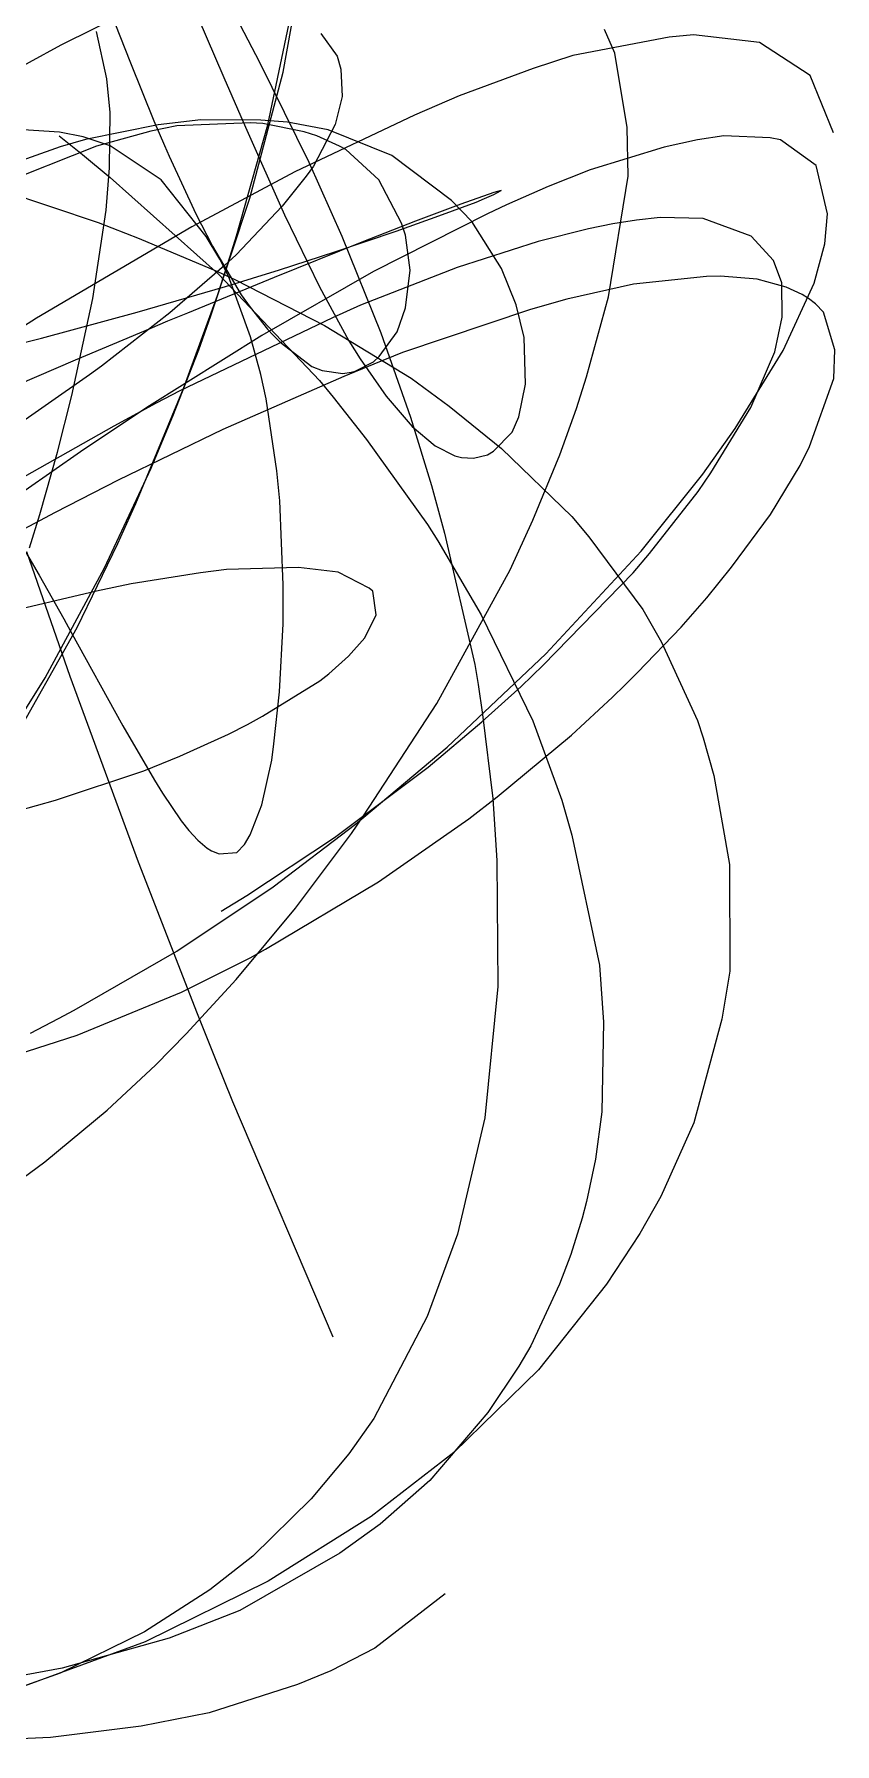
# Model space of a CAD drawing. Header units: metres. Extents: x -233 to 379, y -58 to 1087.
# Drawn here: x -14.63 to -1.72, y -22.49 to 5.09 of the extents above; entities that cross this region are included whole.
import ezdxf

# ---------------------------------------------------------------- set-up
doc = ezdxf.new("R2010")
doc.units = ezdxf.units.M

msp = doc.modelspace()

# ---------------------------------------------------------------- linework, layer by layer
for p, q in [((-13.489, 5.684, -1354.122), (-13.078, 4.631, -1355.782)), ((-12.127, 5.687, -1356.472), (-11.572, 4.393, -1358.216)), ((-10.865, 3.633, -1371.391), (-10.435, 5.685, -1372.253)), ((-10.616, 4.484, -1372.03), (-10.414, 5.582, -1372.553)), ((-13.126, 5.45, -1379.058), (-14.201, 4.916, -1379.1)), ((-11.439, 5.486, -1372.913), (-10.998, 4.645, -1373.603)), ((-13.456, 4.375, -1378.126), (-13.627, 5.139, -1378.833)), ((-10.008, 5.104, -1366.557), (-9.747, 4.739, -1366.722)), ((-4.39, 5.045, -1373.812), (-5.943, 4.748, -1373.749)), ((-5.269, 4.787, -1375.694), (-5.436, 5.172, -1376.007)), ((-3.999, 5.084, -1373.813), (-4.39, 5.045, -1373.812)), ((-2.934, 4.96, -1373.719), (-3.999, 5.084, -1373.813)), ((-14.201, 4.916, -1379.1), (-15.294, 4.32, -1379.098)), ((-9.747, 4.739, -1366.722), (-9.685, 4.53, -1366.751)), ((-5.943, 4.748, -1373.749), (-6.586, 4.542, -1373.686)), ((-5.067, 3.586, -1374.822), (-5.269, 4.787, -1375.694)), ((-2.117, 4.425, -1373.461), (-2.934, 4.96, -1373.719)), ((-13.078, 4.631, -1355.782), (-12.698, 3.694, -1357.278)), ((-11.15, 2.446, -1371.003), (-10.616, 4.484, -1372.03)), ((-10.998, 4.645, -1373.603), (-10.203, 3.03, -1374.773)), ((-9.685, 4.53, -1366.751), (-9.662, 4.087, -1366.734)), ((-6.586, 4.542, -1373.686), (-7.777, 4.098, -1373.541)), ((-1.741, 3.502, -1373.05), (-2.117, 4.425, -1373.461)), ((-13.405, 3.832, -1377.647), (-13.456, 4.375, -1378.126)), ((-11.572, 4.393, -1358.216), (-11.225, 3.593, -1359.283)), ((-9.662, 4.087, -1366.734), (-9.778, 3.639, -1366.62)), ((-7.777, 4.098, -1373.541), (-8.499, 3.788, -1373.432)), ((-12.629, 3.632, -1376.793), (-13.803, 3.397, -1376.95)), ((-13.415, 2.937, -1376.877), (-13.405, 3.832, -1377.647)), ((-12.33, 3.615, -1376.897), (-12.749, 3.528, -1377.013)), ((-12.698, 3.694, -1357.278), (-12.529, 3.3, -1357.925)), ((-11.941, 3.71, -1376.678), (-12.629, 3.632, -1376.793)), ((-11.145, 3.665, -1376.426), (-12.33, 3.615, -1376.897)), ((-10.976, 3.709, -1376.473), (-11.941, 3.71, -1376.678)), ((-11.37, 1.843, -1370.574), (-10.865, 3.633, -1371.391)), ((-11.225, 3.593, -1359.283), (-10.594, 2.181, -1361.185)), ((-10.945, 3.655, -1376.333), (-11.145, 3.665, -1376.426)), ((-10.544, 3.672, -1376.367), (-10.976, 3.709, -1376.473)), ((-10.276, 3.52, -1375.938), (-10.945, 3.655, -1376.333)), ((-9.892, 3.55, -1376.179), (-10.544, 3.672, -1376.367)), ((-8.499, 3.788, -1373.432), (-10.427, 2.875, -1373.098)), ((-9.778, 3.639, -1366.62), (-10.124, 2.966, -1366.335)), ((-14.223, 3.512, -1378.175), (-14.974, 3.563, -1378.625)), ((-14.227, 3.456, -1372.989), (-13.851, 3.153, -1373.191)), ((-13.839, 3.437, -1377.916), (-14.223, 3.512, -1378.175)), ((-13.803, 3.397, -1376.95), (-14.213, 3.276, -1376.99)), ((-13.407, 3.294, -1377.588), (-13.839, 3.437, -1377.916)), ((-12.749, 3.528, -1377.013), (-13.626, 3.286, -1377.216)), ((-10.07, 3.456, -1375.798), (-10.276, 3.52, -1375.938)), ((-9.705, 3.289, -1375.499), (-10.07, 3.456, -1375.798)), ((-8.863, 3.139, -1375.78), (-9.892, 3.55, -1376.179)), ((-5.055, 2.804, -1374.289), (-5.067, 3.586, -1374.822)), ((-3.936, 3.39, -1374.614), (-4.474, 3.271, -1374.518)), ((-3.51, 3.452, -1374.677), (-3.936, 3.39, -1374.614)), ((-2.763, 3.42, -1374.735), (-3.51, 3.452, -1374.677)), ((-2.596, 3.391, -1374.739), (-2.763, 3.42, -1374.735)), ((-2.024, 2.975, -1374.629), (-2.596, 3.391, -1374.739)), ((-14.213, 3.276, -1376.99), (-15.881, 2.682, -1377.116)), ((-13.626, 3.286, -1377.216), (-15.427, 2.571, -1377.493)), ((-13.851, 3.153, -1373.191), (-13.404, 2.781, -1373.422)), ((-12.584, 2.744, -1376.793), (-13.407, 3.294, -1377.588)), ((-12.529, 3.3, -1357.925), (-12.451, 3.124, -1358.22)), ((-12.451, 3.124, -1358.22), (-12.025, 2.197, -1359.814)), ((-9.605, 3.234, -1375.41), (-9.705, 3.289, -1375.499)), ((-9.075, 2.744, -1374.719), (-9.605, 3.234, -1375.41)), ((-7.903, 2.412, -1375.213), (-8.863, 3.139, -1375.78)), ((-4.474, 3.271, -1374.518), (-5.665, 2.906, -1374.268)), ((-13.468, 2.255, -1376.291), (-13.415, 2.937, -1376.877)), ((-13.404, 2.781, -1373.422), (-11.656, 1.221, -1374.27)), ((-10.427, 2.875, -1373.098), (-12.086, 1.983, -1372.748)), ((-10.243, 2.802, -1366.244), (-10.631, 2.317, -1365.953)), ((-10.124, 2.966, -1366.335), (-10.243, 2.802, -1366.244)), ((-10.203, 3.03, -1374.773), (-9.672, 1.837, -1375.494)), ((-5.665, 2.906, -1374.268), (-6.345, 2.634, -1374.101)), ((-5.368, 0.858, -1373.038), (-5.055, 2.804, -1374.289)), ((-1.841, 2.196, -1374.322), (-2.024, 2.975, -1374.629)), ((-15.137, 2.571, -1367.29), (-13.599, 2.054, -1368.639)), ((-11.854, 1.83, -1375.806), (-12.584, 2.744, -1376.793)), ((-8.709, 2.047, -1373.791), (-9.075, 2.744, -1374.719)), ((-7.217, 2.537, -1370.47), (-7.748, 2.353, -1370.934)), ((-7.37, 2.441, -1368.961), (-7.217, 2.506, -1369.376)), ((-7.098, 2.57, -1370.123), (-7.217, 2.537, -1370.47)), ((-7.217, 2.506, -1369.376), (-7.098, 2.57, -1370.123)), ((-6.345, 2.634, -1374.101), (-7.012, 2.339, -1373.926)), ((-13.684, 0.827, -1375.029), (-13.468, 2.255, -1376.291)), ((-11.779, 0.547, -1369.965), (-11.15, 2.446, -1371.003)), ((-10.631, 2.317, -1365.953), (-11.374, 1.535, -1365.416)), ((-7.748, 2.353, -1370.934), (-8.484, 2.076, -1371.085)), ((-8.104, 2.161, -1367.69), (-7.506, 2.386, -1368.668)), ((-7.576, 2.069, -1374.958), (-7.903, 2.412, -1375.213)), ((-7.506, 2.386, -1368.668), (-7.37, 2.441, -1368.961)), ((-7.012, 2.339, -1373.926), (-7.32, 2.193, -1373.842)), ((-12.086, 1.983, -1372.748), (-14.593, 0.511, -1372.136)), ((-13.599, 2.054, -1368.639), (-12.938, 1.799, -1369.163)), ((-12.025, 2.197, -1359.814), (-11.752, 1.671, -1360.796)), ((-10.594, 2.181, -1361.185), (-10.031, 1.018, -1362.825)), ((-8.484, 2.076, -1371.085), (-9.346, 1.739, -1371.087)), ((-7.32, 2.193, -1373.842), (-9.16, 1.264, -1373.311)), ((-8.792, 1.916, -1366.738), (-8.104, 2.161, -1367.69)), ((-8.641, 1.849, -1373.524), (-8.709, 2.047, -1373.791)), ((-7.096, 1.311, -1374.388), (-7.576, 2.069, -1374.958)), ((-5.694, 1.953, -1372.74), (-6.506, 1.749, -1372.626)), ((-5.3, 2.033, -1372.787), (-5.694, 1.953, -1372.74)), ((-4.921, 2.093, -1372.824), (-5.3, 2.033, -1372.787)), ((-4.535, 2.134, -1372.853), (-4.921, 2.093, -1372.824)), ((-3.841, 2.118, -1372.863), (-4.535, 2.134, -1372.853)), ((-3.07, 1.834, -1372.75), (-3.841, 2.118, -1372.863)), ((-1.882, 1.71, -1374.11), (-1.841, 2.196, -1374.322)), ((-12.938, 1.799, -1369.163), (-11.673, 1.264, -1370.11)), ((-11.637, 1.466, -1375.448), (-11.854, 1.83, -1375.806)), ((-11.752, 1.671, -1360.796), (-11.29, 0.886, -1362.408)), ((-11.471, 1.513, -1370.418), (-11.37, 1.843, -1370.574)), ((-9.346, 1.739, -1371.087), (-10.762, 1.17, -1370.926)), ((-9.784, 1.581, -1365.505), (-8.792, 1.916, -1366.738)), ((-9.672, 1.837, -1375.494), (-9.041, 0.274, -1376.301)), ((-8.568, 1.287, -1372.716), (-8.641, 1.849, -1373.524)), ((-6.506, 1.749, -1372.626), (-7.811, 1.332, -1372.401)), ((-2.709, 1.441, -1372.569), (-3.07, 1.834, -1372.75)), ((-2.054, 1.078, -1373.813), (-1.882, 1.71, -1374.11)), ((-11.675, 0.88, -1370.111), (-11.471, 1.513, -1370.418)), ((-11.494, 1.188, -1375.186), (-11.637, 1.466, -1375.448)), ((-11.374, 1.535, -1365.416), (-11.562, 1.362, -1365.285)), ((-10.673, 1.294, -1364.463), (-9.784, 1.581, -1365.505)), ((-2.575, 1.08, -1372.393), (-2.709, 1.441, -1372.569)), ((-11.562, 1.362, -1365.285), (-12.441, 0.596, -1364.677)), ((-10.762, 1.17, -1370.926), (-12.157, 0.595, -1370.645)), ((-11.673, 1.264, -1370.11), (-11.386, 1.128, -1370.309)), ((-11.656, 1.221, -1374.27), (-10.029, -0.492, -1374.936)), ((-11.543, 1.024, -1363.481), (-10.673, 1.294, -1364.463)), ((-11.14, 0.211, -1374.315), (-11.494, 1.188, -1375.186)), ((-11.386, 1.128, -1370.309), (-9.949, 0.396, -1371.263)), ((-9.16, 1.264, -1373.311), (-10.959, 0.231, -1372.737)), ((-7.811, 1.332, -1372.401), (-9.367, 0.719, -1372.078)), ((-8.641, 0.678, -1371.684), (-8.568, 1.287, -1372.716)), ((-6.858, 0.728, -1373.92), (-7.096, 1.311, -1374.388)), ((-3.789, 1.183, -1374.769), (-4.965, 1.062, -1374.602)), ((-3.565, 1.19, -1374.794), (-3.789, 1.183, -1374.769)), ((-2.971, 1.141, -1374.83), (-3.565, 1.19, -1374.794)), ((-2.504, 1.014, -1374.82), (-2.971, 1.141, -1374.83)), ((-12.968, 0.608, -1361.919), (-11.543, 1.024, -1363.481)), ((-12.221, -0.625, -1369.327), (-11.675, 0.88, -1370.111)), ((-11.29, 0.886, -1362.408), (-11.149, 0.689, -1362.881)), ((-10.031, 1.018, -1362.825), (-9.555, 0.148, -1364.161)), ((-4.965, 1.062, -1374.602), (-6.041, 0.821, -1374.394)), ((-5.722, -0.436, -1372.224), (-5.368, 0.858, -1373.038)), ((-2.568, 0.526, -1372.109), (-2.575, 1.08, -1372.393)), ((-2.555, -0.011, -1373.253), (-2.054, 1.078, -1373.813)), ((-2.25, 0.894, -1374.792), (-2.504, 1.014, -1374.82)), ((-2.147, 0.83, -1374.773), (-2.25, 0.894, -1374.792)), ((-2.033, 0.741, -1374.745), (-2.147, 0.83, -1374.773)), ((-14.511, 0.189, -1360.264), (-12.968, 0.608, -1361.919)), ((-14.022, -0.738, -1373.546), (-13.684, 0.827, -1375.029)), ((-12.441, 0.596, -1364.677), (-13.544, -0.265, -1363.937)), ((-12.157, 0.595, -1370.645), (-12.479, 0.461, -1370.566)), ((-11.149, 0.689, -1362.881), (-10.868, 0.336, -1363.811)), ((-9.367, 0.719, -1372.078), (-9.819, 0.517, -1371.972)), ((-8.777, 0.291, -1370.876), (-8.641, 0.678, -1371.684)), ((-6.628, 0.651, -1374.263), (-8.691, -0.044, -1373.759)), ((-6.73, 0.201, -1373.455), (-6.858, 0.728, -1373.92)), ((-6.041, 0.821, -1374.394), (-6.628, 0.651, -1374.263)), ((-1.906, 0.606, -1374.696), (-2.033, 0.741, -1374.745)), ((-1.722, 0.003, -1374.431), (-1.906, 0.606, -1374.696)), ((-14.593, 0.511, -1372.136), (-16.081, -0.434, -1371.714)), ((-12.766, 0.341, -1370.493), (-13.969, -0.167, -1370.17)), ((-12.479, 0.461, -1370.566), (-12.766, 0.341, -1370.493)), ((-9.819, 0.517, -1371.972), (-12.282, -0.659, -1371.352)), ((-11.976, 0.002, -1369.655), (-11.779, 0.547, -1369.965)), ((-10.868, 0.336, -1363.811), (-10.774, 0.237, -1364.117)), ((-9.949, 0.396, -1371.263), (-8.553, -0.459, -1372.09)), ((-9.068, -0.106, -1369.672), (-8.777, 0.291, -1370.876)), ((-2.689, -0.03, -1371.811), (-2.568, 0.526, -1372.109)), ((-16.017, -0.191, -1358.663), (-14.511, 0.189, -1360.264)), ((-10.959, 0.231, -1372.737), (-12.811, -0.93, -1372.095)), ((-12.393, -1.068, -1369.015), (-11.976, 0.002, -1369.655)), ((-10.976, -0.398, -1373.784), (-11.14, 0.211, -1374.315)), ((-10.774, 0.237, -1364.117), (-10.661, 0.127, -1364.483)), ((-10.661, 0.127, -1364.483), (-10.155, -0.266, -1366.094)), ((-9.555, 0.148, -1364.161), (-9.373, -0.143, -1364.656)), ((-9.041, 0.274, -1376.301), (-8.561, -1.087, -1376.879)), ((-6.708, -0.554, -1372.633), (-6.73, 0.201, -1373.455)), ((-1.736, -0.463, -1374.203), (-1.722, 0.003, -1374.431)), ((-13.969, -0.167, -1370.17), (-16.021, -1.042, -1369.545)), ((-13.544, -0.265, -1363.937), (-13.736, -0.404, -1363.81)), ((-10.155, -0.266, -1366.094), (-9.984, -0.331, -1366.633)), ((-9.154, -0.229, -1373.631), (-9.639, -0.431, -1373.493)), ((-9.457, -0.341, -1368.32), (-9.157, -0.191, -1369.34)), ((-9.373, -0.143, -1364.656), (-8.956, -0.749, -1365.779)), ((-9.157, -0.191, -1369.34), (-9.068, -0.106, -1369.672)), ((-8.691, -0.044, -1373.759), (-9.154, -0.229, -1373.631)), ((-3.329, -1.266, -1372.542), (-2.555, -0.011, -1373.253)), ((-3.075, -0.929, -1371.297), (-2.689, -0.03, -1371.811)), ((-13.736, -0.404, -1363.81), (-15.232, -1.449, -1362.838)), ((-9.639, -0.431, -1373.493), (-11.586, -1.286, -1372.915)), ((-10.889, -0.788, -1373.448), (-10.976, -0.398, -1373.784)), ((-10.029, -0.492, -1374.936), (-9.807, -0.762, -1375.013)), ((-9.984, -0.331, -1366.633), (-9.653, -0.383, -1367.679)), ((-9.653, -0.383, -1367.679), (-9.517, -0.36, -1368.12)), ((-9.517, -0.36, -1368.12), (-9.457, -0.341, -1368.32)), ((-8.553, -0.459, -1372.09), (-7.938, -0.906, -1372.416)), ((-5.884, -0.946, -1371.905), (-5.722, -0.436, -1372.224)), ((-2.131, -1.561, -1373.589), (-1.736, -0.463, -1374.203)), ((-14.253, -1.648, -1372.626), (-14.022, -0.738, -1373.546)), ((-12.991, -2.478, -1368.248), (-12.221, -0.625, -1369.327)), ((-12.282, -0.659, -1371.352), (-12.663, -0.862, -1371.244)), ((-10.72, -1.95, -1372.429), (-10.889, -0.788, -1373.448)), ((-9.807, -0.762, -1375.013), (-9.269, -1.445, -1375.191)), ((-8.956, -0.749, -1365.779), (-8.536, -1.238, -1366.883)), ((-6.817, -1.079, -1371.868), (-6.708, -0.554, -1372.633)), ((-12.811, -0.93, -1372.095), (-13.883, -1.645, -1371.698)), ((-12.663, -0.862, -1371.244), (-13.344, -1.232, -1371.045)), ((-12.744, -1.907, -1368.486), (-12.393, -1.068, -1369.015)), ((-8.561, -1.087, -1376.879), (-8.222, -2.19, -1377.272)), ((-7.938, -0.906, -1372.416), (-7.096, -1.59, -1372.832)), ((-6.922, -1.329, -1371.399), (-6.817, -1.079, -1371.868)), ((-6.154, -1.694, -1371.436), (-5.884, -0.946, -1371.905)), ((-3.718, -1.983, -1370.647), (-3.075, -0.929, -1371.297)), ((-13.344, -1.232, -1371.045), (-15.162, -2.261, -1370.486)), ((-11.586, -1.286, -1372.915), (-13.273, -2.101, -1372.367)), ((-8.536, -1.238, -1366.883), (-8.163, -1.551, -1367.85)), ((-7.223, -1.637, -1370.404), (-6.922, -1.329, -1371.399)), ((-3.848, -2.004, -1372.097), (-3.329, -1.266, -1372.542)), ((-13.883, -1.645, -1371.698), (-16.093, -3.185, -1370.835)), ((-14.541, -2.656, -1371.527), (-14.253, -1.648, -1372.626)), ((-9.269, -1.445, -1375.191), (-8.286, -2.817, -1375.478)), ((-8.163, -1.551, -1367.85), (-7.85, -1.711, -1368.663)), ((-7.321, -1.696, -1370.11), (-7.223, -1.637, -1370.404)), ((-7.096, -1.59, -1372.832), (-5.962, -2.688, -1373.33)), ((-2.277, -1.865, -1373.41), (-2.131, -1.561, -1373.589)), ((-13.498, -3.519, -1367.368), (-12.744, -1.907, -1368.486)), ((-7.85, -1.711, -1368.663), (-7.738, -1.737, -1368.959)), ((-7.738, -1.737, -1368.959), (-7.548, -1.749, -1369.471)), ((-7.548, -1.749, -1369.471), (-7.321, -1.696, -1370.11)), ((-6.589, -2.746, -1370.772), (-6.154, -1.694, -1371.436)), ((-2.757, -2.656, -1372.909), (-2.277, -1.865, -1373.41)), ((-13.273, -2.101, -1372.367), (-14.291, -2.624, -1372.014)), ((-10.671, -2.434, -1371.995), (-10.72, -1.95, -1372.429)), ((-8.222, -2.19, -1377.272), (-8.013, -2.959, -1377.506)), ((-4.844, -3.247, -1371.282), (-3.848, -2.004, -1372.097)), ((-3.923, -2.285, -1370.454), (-3.718, -1.983, -1370.647)), ((-13.28, -3.127, -1367.844), (-12.991, -2.478, -1368.248)), ((-10.617, -3.789, -1370.686), (-10.671, -2.434, -1371.995)), ((-4.71, -3.287, -1369.769), (-3.923, -2.285, -1370.454)), ((-14.291, -2.624, -1372.014), (-15.868, -3.465, -1371.441)), ((-15.179, -2.557, -1348.337), (-14.55, -3.634, -1350.177)), ((-14.707, -3.196, -1370.903), (-14.541, -2.656, -1371.527)), ((-6.957, -3.549, -1370.259), (-6.589, -2.746, -1370.772)), ((-5.962, -2.688, -1373.33), (-5.685, -3.018, -1373.433)), ((-3.385, -3.508, -1372.324), (-2.757, -2.656, -1372.909)), ((-8.286, -2.817, -1375.478), (-8.122, -3.08, -1375.516)), ((-8.013, -2.959, -1377.506), (-7.526, -5.078, -1378.042)), ((-5.685, -3.018, -1373.433), (-4.817, -4.191, -1373.722)), ((-14.052, -5.268, -1313.93), (-14.748, -3.261, -1314.357)), ((-13.937, -4.479, -1366.922), (-13.28, -3.127, -1367.844)), ((-8.122, -3.08, -1375.516), (-7.421, -4.273, -1375.664)), ((-6.379, -4.904, -1370.053), (-4.844, -3.247, -1371.282)), ((-4.971, -3.597, -1369.548), (-4.71, -3.287, -1369.769)), ((-14.453, -5.293, -1365.946), (-13.498, -3.519, -1367.368)), ((-11.529, -3.544, -1375.948), (-11.95, -3.597, -1375.704)), ((-10.368, -3.511, -1376.582), (-11.529, -3.544, -1375.948)), ((-9.728, -3.589, -1376.888), (-10.368, -3.511, -1376.582)), ((-8.14, -5.704, -1368.818), (-6.957, -3.549, -1370.259)), ((-3.786, -4, -1371.967), (-3.385, -3.508, -1372.324)), ((-14.55, -3.634, -1350.177), (-14.153, -4.34, -1351.374)), ((-13.066, -3.776, -1375.044), (-13.625, -3.891, -1374.706)), ((-11.95, -3.597, -1375.704), (-13.066, -3.776, -1375.044)), ((-10.617, -4.419, -1370.032), (-10.617, -3.789, -1370.686)), ((-9.227, -3.845, -1377.018), (-9.728, -3.589, -1376.888)), ((-9.17, -3.894, -1377.021), (-9.227, -3.845, -1377.018)), ((-6.423, -5.09, -1368.366), (-4.971, -3.597, -1369.548)), ((-13.625, -3.891, -1374.706), (-15.499, -4.335, -1373.56)), ((-9.115, -4.278, -1376.804), (-9.17, -3.894, -1377.021)), ((-4.2, -4.473, -1371.607), (-3.786, -4, -1371.967)), ((-14.153, -4.34, -1351.374), (-14.042, -4.54, -1351.718)), ((-9.298, -4.644, -1376.437), (-9.115, -4.278, -1376.804)), ((-7.421, -4.273, -1375.664), (-6.589, -5.986, -1375.769)), ((-4.817, -4.191, -1373.722), (-4.518, -4.716, -1373.796)), ((-14.995, -6.365, -1365.396), (-13.937, -4.479, -1366.922)), ((-14.042, -4.54, -1351.718), (-13.677, -5.201, -1352.876)), ((-10.673, -5.52, -1368.728), (-10.617, -4.419, -1370.032)), ((-9.56, -4.944, -1376.05), (-9.298, -4.644, -1376.437)), ((-4.9, -5.204, -1371.013), (-4.2, -4.473, -1371.607)), ((-9.88, -5.227, -1375.623), (-9.56, -4.944, -1376.05)), ((-7.971, -6.41, -1368.769), (-6.379, -4.904, -1370.053)), ((-4.518, -4.716, -1373.796), (-3.933, -5.978, -1373.898)), ((-13.677, -5.201, -1352.876), (-13.564, -5.407, -1353.249)), ((-10.023, -5.339, -1375.44), (-9.88, -5.227, -1375.623)), ((-7.526, -5.078, -1378.042), (-7.473, -5.398, -1378.099)), ((-6.78, -5.432, -1368.079), (-6.423, -5.09, -1368.366)), ((-5.106, -5.41, -1370.839), (-4.9, -5.204, -1371.013)), ((-15.394, -6.799, -1364.513), (-14.453, -5.293, -1365.946)), ((-12.946, -8.266, -1313.564), (-14.052, -5.268, -1313.93)), ((-13.564, -5.407, -1353.249), (-13.198, -6.066, -1354.49)), ((-10.95, -5.91, -1374.302), (-10.023, -5.339, -1375.44)), ((-7.473, -5.398, -1378.099), (-7.399, -5.886, -1378.179)), ((-7.41, -6.004, -1367.572), (-6.78, -5.432, -1368.079)), ((-5.305, -5.605, -1370.671), (-5.106, -5.41, -1370.839)), ((-10.763, -6.355, -1367.549), (-10.673, -5.52, -1368.728)), ((-9.32, -7.521, -1367.511), (-8.14, -5.704, -1368.818)), ((-5.968, -6.215, -1370.116), (-5.305, -5.605, -1370.671)), ((-13.198, -6.066, -1354.49), (-12.692, -6.946, -1356.335)), ((-11.498, -6.202, -1373.641), (-11.19, -6.043, -1374.011)), ((-11.19, -6.043, -1374.011), (-10.95, -5.91, -1374.302)), ((-8.277, -6.736, -1366.873), (-7.41, -6.004, -1367.572)), ((-7.399, -5.886, -1378.179), (-7.234, -7.241, -1378.362)), ((-6.589, -5.986, -1375.769), (-6.121, -7.265, -1375.763)), ((-3.933, -5.978, -1373.898), (-3.841, -6.261, -1373.899)), ((-12.279, -6.557, -1372.701), (-11.498, -6.202, -1373.641)), ((-7.166, -7.211, -1369.106), (-5.968, -6.215, -1370.116)), ((-3.841, -6.261, -1373.899), (-3.673, -6.868, -1373.889)), ((-12.863, -6.794, -1371.996), (-12.279, -6.557, -1372.701)), ((-10.957, -7.34, -1365.699), (-10.799, -6.619, -1367.136)), ((-10.799, -6.619, -1367.136), (-10.763, -6.355, -1367.549)), ((-9.448, -7.655, -1367.553), (-7.971, -6.41, -1368.769)), ((-14.288, -7.267, -1370.249), (-12.863, -6.794, -1371.996)), ((-9.789, -7.87, -1365.632), (-8.277, -6.736, -1366.873)), ((-3.673, -6.868, -1373.889), (-3.419, -8.302, -1373.799)), ((-12.692, -6.946, -1356.335), (-12.561, -7.155, -1356.859)), ((-12.561, -7.155, -1356.859), (-12.262, -7.597, -1358.108)), ((-15.209, -7.524, -1369.099), (-14.288, -7.267, -1370.249)), ((-11.145, -7.825, -1364.262), (-10.957, -7.34, -1365.699)), ((-7.623, -7.567, -1368.718), (-7.166, -7.211, -1369.106)), ((-7.234, -7.241, -1378.362), (-7.168, -8.242, -1378.446)), ((-6.121, -7.265, -1375.763), (-5.96, -7.832, -1375.737)), ((-12.262, -7.597, -1358.108), (-12.136, -7.756, -1358.681)), ((-10.778, -8.664, -1366.428), (-9.448, -7.655, -1367.553)), ((-9.514, -7.804, -1367.301), (-9.32, -7.521, -1367.511)), ((-9.076, -8.586, -1367.457), (-7.623, -7.567, -1368.718)), ((-12.136, -7.756, -1358.681), (-11.992, -7.913, -1359.361)), ((-11.992, -7.913, -1359.361), (-11.843, -8.041, -1360.101)), ((-11.36, -8.112, -1362.812), (-11.239, -7.984, -1363.605)), ((-11.239, -7.984, -1363.605), (-11.145, -7.825, -1364.262)), ((-11.203, -8.803, -1364.437), (-9.789, -7.87, -1365.632)), ((-10.417, -9.011, -1366.354), (-9.514, -7.804, -1367.301)), ((-5.96, -7.832, -1375.737), (-5.516, -9.93, -1375.571)), ((-11.995, -10.715, -1313.46), (-12.946, -8.266, -1313.564)), ((-11.843, -8.041, -1360.101), (-11.772, -8.084, -1360.472)), ((-11.772, -8.084, -1360.472), (-11.648, -8.134, -1361.142)), ((-11.648, -8.134, -1361.142), (-11.36, -8.112, -1362.812)), ((-7.168, -8.242, -1378.446), (-7.153, -10.273, -1378.517)), ((-3.419, -8.302, -1373.799), (-3.415, -10.023, -1373.567)), ((-12.327, -9.702, -1365.066), (-10.778, -8.664, -1366.428)), ((-11.616, -9.06, -1364.082), (-11.203, -8.803, -1364.437)), ((-10.898, -9.668, -1365.806), (-9.076, -8.586, -1367.457)), ((-11.373, -10.159, -1365.378), (-10.417, -9.011, -1366.354)), ((-13.987, -10.656, -1363.537), (-12.327, -9.702, -1365.066)), ((-12.255, -10.364, -1364.528), (-11.149, -9.808, -1365.574)), ((-11.149, -9.808, -1365.574), (-10.898, -9.668, -1365.806)), ((-5.516, -9.93, -1375.571), (-5.45, -10.851, -1375.443)), ((-12.18, -11.038, -1364.566), (-11.373, -10.159, -1365.378)), ((-3.415, -10.023, -1373.567), (-3.541, -10.801, -1373.417)), ((-13.937, -11.059, -1362.851), (-12.255, -10.364, -1364.528)), ((-7.153, -10.273, -1378.517), (-7.366, -12.391, -1378.422)), ((-14.235, -10.79, -1363.305), (-13.987, -10.656, -1363.537)), ((-11.718, -11.413, -1313.453), (-11.995, -10.715, -1313.46)), ((-14.69, -11.024, -1362.872), (-14.235, -10.79, -1363.305)), ((-5.45, -10.851, -1375.443), (-5.476, -12.293, -1375.196)), ((-3.541, -10.801, -1373.417), (-3.995, -12.472, -1373.042)), ((-15.418, -11.536, -1361.29), (-13.937, -11.059, -1362.851)), ((-12.675, -11.543, -1364.071), (-12.18, -11.038, -1364.566)), ((-13.453, -12.27, -1363.296), (-12.675, -11.543, -1364.071)), ((-11.428, -12.134, -1313.461), (-11.718, -11.413, -1313.453)), ((-9.81, -15.93, -1313.834), (-11.428, -12.134, -1313.461)), ((-14.459, -13.101, -1362.294), (-13.453, -12.27, -1363.296)), ((-7.366, -12.391, -1378.422), (-7.802, -14.272, -1378.188)), ((-5.476, -12.293, -1375.196), (-5.579, -13.058, -1375.036)), ((-3.995, -12.472, -1373.042), (-4.526, -13.662, -1372.725)), ((-15.052, -13.545, -1361.7), (-14.459, -13.101, -1362.294)), ((-5.579, -13.058, -1375.036), (-5.722, -13.744, -1374.879)), ((-5.722, -13.744, -1374.879), (-5.794, -14.009, -1374.813)), ((-4.526, -13.662, -1372.725), (-4.867, -14.257, -1372.552)), ((-5.794, -14.009, -1374.813), (-5.978, -14.598, -1374.663)), ((-7.802, -14.272, -1378.188), (-8.296, -15.599, -1377.931)), ((-4.867, -14.257, -1372.552), (-5.403, -15.074, -1372.306)), ((-5.978, -14.598, -1374.663), (-6.161, -15.079, -1374.533)), ((-6.161, -15.079, -1374.533), (-6.621, -16.07, -1374.25)), ((-5.403, -15.074, -1372.306), (-6.501, -16.459, -1371.867)), ((-8.296, -15.599, -1377.931), (-9.155, -17.246, -1377.513)), ((-6.621, -16.07, -1374.25), (-6.817, -16.4, -1374.148)), ((-6.501, -16.459, -1371.867), (-7.862, -17.794, -1371.425)), ((-6.817, -16.4, -1374.148), (-7.317, -17.146, -1373.911)), ((-9.155, -17.246, -1377.513), (-9.559, -17.812, -1377.335)), ((-7.317, -17.146, -1373.911), (-8.25, -18.244, -1373.54)), ((-9.559, -17.812, -1377.335), (-10.164, -18.542, -1377.083)), ((-7.862, -17.794, -1371.425), (-9.195, -18.828, -1371.081)), ((-8.25, -18.244, -1373.54), (-9.052, -18.951, -1373.286)), ((-10.164, -18.542, -1377.083), (-11.102, -19.466, -1376.729)), ((-9.195, -18.828, -1371.081), (-10.857, -19.871, -1370.747)), ((-9.052, -18.951, -1373.286), (-9.704, -19.418, -1373.114)), ((-11.102, -19.466, -1376.729), (-11.799, -20.01, -1376.498)), ((-9.704, -19.418, -1373.114), (-11.314, -20.34, -1372.775)), ((-11.799, -20.01, -1376.498), (-12.851, -20.686, -1376.19)), ((-10.857, -19.871, -1370.747), (-12.842, -20.846, -1370.475)), ((-8.001, -20.072, -1371.62), (-9.138, -20.951, -1371.409)), ((-11.314, -20.34, -1372.775), (-12.453, -20.787, -1372.62)), ((-12.851, -20.686, -1376.19), (-14.208, -21.354, -1375.866)), ((-12.842, -20.846, -1370.475), (-15.113, -21.679, -1370.323)), ((-12.453, -20.787, -1372.62), (-14.178, -21.274, -1372.484)), ((-9.138, -20.951, -1371.409), (-9.845, -21.316, -1371.358)), ((-14.208, -21.354, -1375.866), (-15.617, -21.853, -1375.617)), ((-14.178, -21.274, -1372.484), (-14.76, -21.38, -1372.472)), ((-9.845, -21.316, -1371.358), (-10.383, -21.537, -1371.349)), ((-10.383, -21.537, -1371.349), (-11.806, -21.992, -1371.399)), ((-11.806, -21.992, -1371.399), (-12.907, -22.21, -1371.526)), ((-12.907, -22.21, -1371.526), (-14.367, -22.39, -1371.779)), ((-14.367, -22.39, -1371.779), (-16.492, -22.493, -1372.298))]:
    msp.add_line(p, q)

doc.saveas('drawing.dxf')
